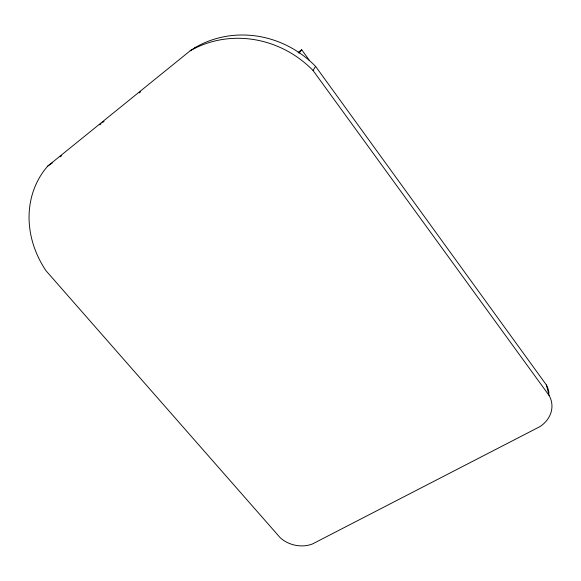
<?xml version="1.0" encoding="UTF-8"?>
<svg xmlns="http://www.w3.org/2000/svg" width="581" height="581" viewBox="0 0 581 581"><rect width="100%" height="100%" fill="white"/><g stroke="black" fill="none" stroke-linecap="round" stroke-linejoin="round"><path stroke-width="0.87" d="M546.343 384.905L549.161 395.559A30.343 25.368 -3.3 0 1 539.793 426.694L312.433 543.976A26.552 21.098 13.6 0 1 280.035 537.527L46.044 270.79A96.729 84.601 38.6 0 1 47.729 166.101L190.161 50.808A102.539 96.918 44.1 0 1 313.014 70.446L315.585 66.387L546.343 384.905A29.682 24.961 -3.6 0 1 548.965 393.076M298.946 53.212L301.706 49.77L309.172 60.061M60.228 156.819L61.644 155.679M99.729 124.864L101.145 123.724M102.634 122.518L104.035 121.378M139.215 92.924L140.638 91.769M194.25 48.405L195.659 47.264A100.172 94.95 45.1 0 1 315.585 66.387M298.111 52.522L301.706 49.77M47.729 166.101L52.551 162.68M190.161 50.808L195.659 47.264M313.014 70.446L549.161 395.559"/></g></svg>
